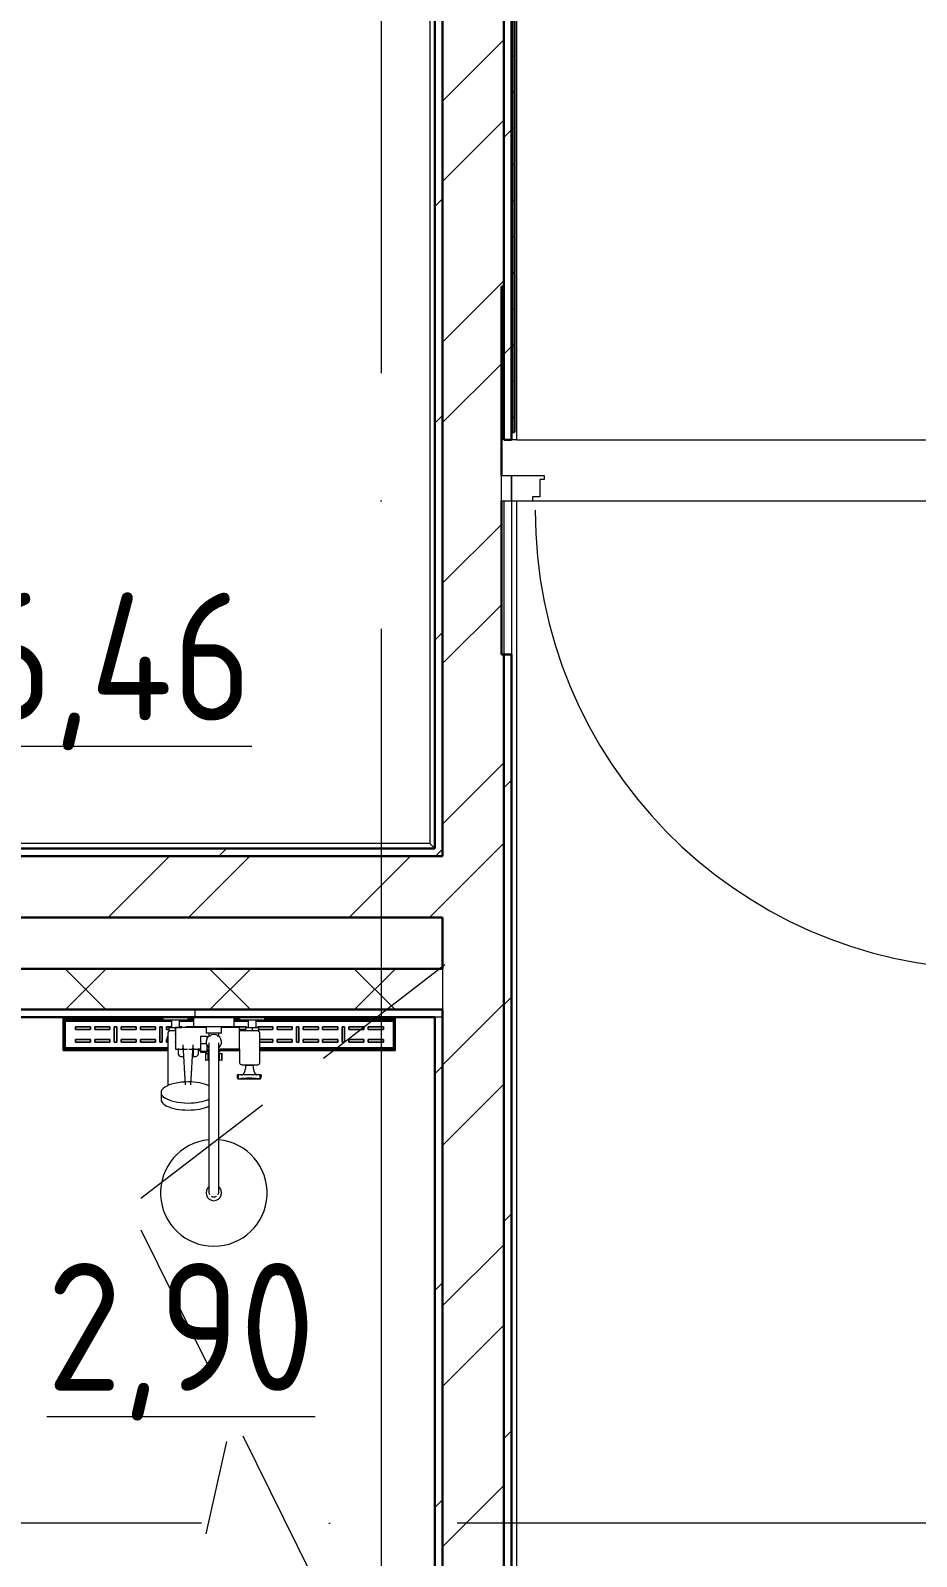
# Model space of a CAD drawing. Header units: millimetres. Extents: x -88595 to 880822, y -1054509 to -148035.
# Drawn here: x 297177 to 298910, y -247317 to -244331 of the extents above; entities that cross this region are included whole.
import ezdxf

# ---------------------------------------------------------------- set-up
doc = ezdxf.new("R2010")
doc.units = ezdxf.units.MM
doc.linetypes.add('ADSK_Линия сетки', pattern=[25, 20, -2.5, 0, -2.5])
doc.linetypes.add('ADSK_Сверху', pattern=[4.5, 3, -1.5])
for name, color, linetype, lineweight in [('Двери', 7, 'Continuous', 9), ('Линии', 7, 'Continuous', 9), ('Марки помещений', 7, 'Continuous', 20), ('Обобщенные модели', 7, 'Continuous', 18), ('Оборудование', 7, 'Continuous', 18), ('Ограждение', 7, 'Continuous', 9), ('Оси', 7, 'Continuous', 9), ('Сантехника', 7, 'Continuous', 18), ('Стены наружные', 7, 'Continuous', 18), ('Стены штриховка', 7, 'Continuous', 9)]:
    doc.layers.add(name, color=color, linetype=linetype, lineweight=lineweight)
doc.layers.add('Двери открывание', color=7, linetype='Continuous', lineweight=9, true_color=0xc0c0c0)
doc.styles.add('GOST Common_2', font='GOST_Common.ttf', dxfattribs={"width": 0.9, "height": 350})

# ---------------------------------------------------------------- blocks, each defined once
blk = doc.blocks.new('2 этаж')
at = {"layer": 'Двери'}
for p, q in [((327432.5, 682606.5), (327452.5, 682606.5)), ((327432.5, 682556.5), (327432.5, 682606.5)), ((327452.5, 682606.5), (327452.5, 682556.5)), ((327452.5, 682606.5), (327516.5, 682606.5)), ((327452.5, 682556.5), (327452.5, 682606.5)), ((327507.5, 682598.5), (327507.5, 682564.5)), ((327516.5, 682598.5), (327507.5, 682598.5)), ((327516.5, 682606.5), (327516.5, 682598.5)), ((327493.5, 682564.5), (327493.5, 682556.5)), ((327507.5, 682564.5), (327493.5, 682564.5)), ((327452.5, 682556.5), (327432.5, 682556.5)), ((327493.5, 682556.5), (327452.5, 682556.5))]:
    blk.add_line(p, q, dxfattribs=at)
at = {"layer": 'Двери открывание'}
blk.add_arc((328396.5, 682538.5), 898, 180, 268.8515, dxfattribs=at)
at = {"layer": 'Линии', "linetype": 'ADSK_Сверху', "ltscale": 100}
for p, q in [((326727.4, 681192.5), (327357.5, 681676.5)), ((326727.4, 681130.5), (327357.5, 679856.5))]:
    blk.add_line(p, q, dxfattribs=at)
at = {"layer": 'Марки помещений'}
blk.add_line((326894.7, 680716.4), (326854.1, 680535.5), dxfattribs=at)
at = {"layer": 'Обобщенные модели', "lineweight": 9}
for p, q in [((326915.7, 681433.5), (326915.7, 681430)), ((326917.7, 681433.5), (326915.9, 681433.5)), ((326917.7, 681433.5), (326917.7, 681426)), ((326960.8, 681433.5), (326917.7, 681433.5)), ((326917.7, 681426), (326917.7, 681433.5)), ((326960.8, 681426), (326960.8, 681433.5)), ((326962.3, 681433.5), (326960.8, 681433.5)), ((326960.8, 681433.5), (326960.8, 681426)), ((326962.5, 681433.5), (326962.5, 681430.7)), ((326962.6, 681430.3), (326962.6, 681433.5)), ((326917.7, 681426), (326960.8, 681426))]:
    blk.add_line(p, q, dxfattribs=at)
for points, knots in [([(326960.8, 681426), (326961, 681426.1), (326961.3, 681426.4), (326961.7, 681426.8), (326961.9, 681427.2), (326962.1, 681427.7), (326962.3, 681428.4), (326962.4, 681429.1), (326962.5, 681429.4), (326962.5, 681429.6)], [0, 0, 0, 0, 0.1666667, 0.25, 0.3333333, 0.4166667, 0.5, 0.5833333, 0.6666667, 0.6666667, 0.6666667, 0.6666667]), ([(326915.7, 681429.5), (326915.7, 681429.4), (326915.8, 681429), (326915.9, 681428.4), (326916.1, 681427.7), (326916.3, 681427.2), (326916.5, 681426.8), (326917, 681426.4), (326917.4, 681426.1), (326917.7, 681426)], [0.3333333, 0.3333333, 0.3333333, 0.3333333, 0.4166667, 0.5, 0.5833333, 0.6666667, 0.75, 0.8333333, 1, 1, 1, 1]), ([(326917.7, 681426), (326917.7, 681426), (326918.3, 681426.1), (326920.2, 681426.3), (326921.5, 681426.5), (326922.7, 681426.6), (326924, 681426.8), (326925.3, 681427), (326926.8, 681427.1), (326928.4, 681427.3), (326930.1, 681427.4), (326932.4, 681427.5), (326936.7, 681427.7), (326941.8, 681427.7), (326946, 681427.5), (326948.4, 681427.4), (326950, 681427.3), (326951.6, 681427.1), (326953.1, 681427), (326954.5, 681426.8), (326955.8, 681426.6), (326956.9, 681426.5), (326958.3, 681426.3), (326960.1, 681426.1), (326960.8, 681426), (326960.8, 681426)], [0, 0, 0, 0, 0.111111, 0.166667, 0.194444, 0.222222, 0.25, 0.277778, 0.305556, 0.333333, 0.361111, 0.388889, 0.444444, 0.555556, 0.611111, 0.638889, 0.666667, 0.694444, 0.722222, 0.75, 0.777778, 0.805556, 0.833333, 0.888889, 1, 1, 1, 1])]:
    blk.add_open_spline(points, degree=3, knots=knots, dxfattribs=at)
at = {"layer": 'Ограждение'}
for p, q in [((327292.5, 685431.5), (327292.5, 681886.5)), ((327463, 682676.5), (327463, 685431.5)), ((327453, 682691.5), (327453, 682676.5)), ((327463, 682676.5), (327453, 682676.5)), ((327452.5, 682556.5), (327452.5, 682256.5)), ((327462.5, 679751.5), (327462.5, 682556.5)), ((327292.5, 681886.5), (325807.5, 681886.5)), ((327292.5, 681886.5), (327302.5, 681876.5))]:
    blk.add_line(p, q, dxfattribs=at)
at = {"layer": 'Оси', "linetype": 'ADSK_Линия сетки', "ltscale": 100}
for p, q in [((327197.5, 697307.1), (327197.5, 631330.4)), ((359347.5, 680556.5), (287625.2, 680556.5))]:
    blk.add_line(p, q, dxfattribs=at)
at = {"layer": 'Сантехника'}
for p, q in [((326575.5, 681481.7), (326575.5, 681543.7)), ((326575.5, 681543.7), (326575.5, 681481.7)), ((326575.5, 681543.7), (326770, 681543.7)), ((326770, 681543.7), (326575.5, 681543.7)), ((326770.1, 681541.8), (326577.5, 681541.8)), ((326577.5, 681541.8), (326770.1, 681541.8)), ((326577.5, 681541.8), (326577.5, 681483.7)), ((326577.5, 681483.7), (326577.5, 681541.8)), ((326579.1, 681535), (326579.1, 681540)), ((326787, 681540), (326579.1, 681540)), ((326579.1, 681538.5), (326579.1, 681540)), ((326579.1, 681538.5), (326787, 681538.5)), ((326579.1, 681538.5), (326579.1, 681535)), ((326579.1, 681490.4), (326579.1, 681535)), ((326579.1, 681535), (326579.1, 681490.4)), ((326628.8, 681527.7), (326599.3, 681527.7)), ((326599.3, 681527.7), (326599.3, 681522.7)), ((326599.3, 681522.7), (326599.3, 681527.7)), ((326599.3, 681527.7), (326628.8, 681527.7)), ((326599.3, 681522.7), (326628.8, 681522.7)), ((326628.8, 681522.7), (326599.3, 681522.7)), ((326628.8, 681522.7), (326628.8, 681527.7)), ((326628.8, 681527.7), (326628.8, 681522.7)), ((326666.7, 681527.7), (326637.2, 681527.7)), ((326637.2, 681527.7), (326637.2, 681522.7)), ((326637.2, 681522.7), (326637.2, 681527.7)), ((326637.2, 681527.7), (326666.7, 681527.7)), ((326637.2, 681522.7), (326666.7, 681522.7)), ((326666.7, 681522.7), (326637.2, 681522.7)), ((326666.7, 681522.7), (326666.7, 681527.7)), ((326666.7, 681527.7), (326666.7, 681522.7)), ((326680, 681527.7), (326675.1, 681527.7)), ((326675.1, 681527.7), (326675.1, 681497.7)), ((326675.1, 681497.7), (326675.1, 681527.7)), ((326675.1, 681527.7), (326680, 681527.7)), ((326680, 681497.7), (326680, 681527.7)), ((326680, 681527.7), (326680, 681497.7)), ((326717.9, 681527.7), (326688.4, 681527.7)), ((326688.4, 681527.7), (326688.4, 681522.7)), ((326688.4, 681522.7), (326688.4, 681527.7)), ((326688.4, 681527.7), (326717.9, 681527.7)), ((326688.4, 681522.7), (326717.9, 681522.7)), ((326717.9, 681522.7), (326688.4, 681522.7)), ((326717.9, 681522.7), (326717.9, 681527.7)), ((326717.9, 681527.7), (326717.9, 681522.7)), ((326755.9, 681527.7), (326726.3, 681527.7)), ((326726.3, 681527.7), (326726.3, 681522.7)), ((326726.3, 681522.7), (326726.3, 681527.7)), ((326726.3, 681527.7), (326755.9, 681527.7)), ((326726.3, 681522.7), (326755.9, 681522.7)), ((326755.9, 681522.7), (326726.3, 681522.7)), ((326755.9, 681522.7), (326755.9, 681527.7)), ((326755.9, 681527.7), (326755.9, 681522.7)), ((326769.2, 681527.7), (326764.2, 681527.7)), ((326764.2, 681527.7), (326764.2, 681497.7)), ((326764.2, 681497.7), (326764.2, 681527.7)), ((326764.2, 681527.7), (326769.2, 681527.7)), ((326769.2, 681497.7), (326769.2, 681527.7)), ((326769.2, 681527.7), (326769.2, 681497.7)), ((326770, 681546.5), (326770, 681541.5)), ((326770, 681541.5), (326820, 681541.5)), ((326787, 681527.7), (326777.5, 681527.7)), ((326777.5, 681527.7), (326777.5, 681522.7)), ((326777.5, 681522.7), (326777.5, 681527.7)), ((326777.5, 681527.7), (326787, 681527.7)), ((326777.5, 681522.7), (326782.5, 681522.7)), ((326782.5, 681522.7), (326777.5, 681522.7)), ((326782.5, 681526.5), (326795, 681526.5)), ((326782.5, 681518.2), (326782.5, 681526.5)), ((326795.3, 681520.2), (326785.2, 681520.2)), ((326787, 681541.5), (326787, 681526.5)), ((326795, 681526.5), (326807.5, 681526.5)), ((326795, 681520.2), (326795, 681526.5)), ((326855.2, 681526.2), (326795.3, 681526.2)), ((326795.3, 681526.2), (326795.3, 681483.9)), ((326803, 681526.5), (326803, 681541.5)), ((326830, 681540), (326803, 681540)), ((326803, 681538.5), (326830, 681538.5)), ((326807.1, 681527.7), (326803, 681527.7)), ((326803, 681527.7), (326807.1, 681527.7)), ((326807.1, 681526.5), (326807.1, 681527.7)), ((326807.1, 681527.7), (326807.1, 681526.5)), ((326845, 681527.7), (326815.5, 681527.7)), ((326815.5, 681527.7), (326815.5, 681526.1)), ((326815.5, 681526.1), (326815.5, 681527.7)), ((326815.5, 681527.7), (326845, 681527.7)), ((326820, 681541.5), (326820, 681546.5)), ((326820, 681543.7), (326830, 681543.7)), ((326830, 681543.7), (326820, 681543.7)), ((326830, 681541.8), (326820, 681541.8)), ((326820, 681541.8), (326830, 681541.8)), ((326830, 681545.3), (326830, 681527.9)), ((326870, 681545.3), (326830, 681545.3)), ((326870, 681527.9), (326830, 681527.9)), ((326845, 681526.2), (326845, 681527.7)), ((326845, 681527.7), (326845, 681526.2)), ((326855, 681527.7), (326853.4, 681527.7)), ((326853.4, 681527.7), (326853.4, 681526.2)), ((326853.4, 681526.2), (326853.4, 681527.7)), ((326853.4, 681527.7), (326855, 681527.7)), ((326855, 681527.9), (326855, 681515.3)), ((326910, 681545.3), (326870, 681545.3)), ((326910, 681527.9), (326870, 681527.9)), ((326885, 681515.3), (326885, 681527.9)), ((326896.2, 681527.7), (326885, 681527.7)), ((326885, 681527.7), (326896.2, 681527.7)), ((326920, 681526.2), (326885, 681526.2)), ((326896.2, 681526.2), (326896.2, 681527.7)), ((326896.2, 681527.7), (326896.2, 681526.2)), ((326934.2, 681527.7), (326904.6, 681527.7)), ((326904.6, 681527.7), (326904.6, 681526.2)), ((326904.6, 681526.2), (326904.6, 681527.7)), ((326904.6, 681527.7), (326934.2, 681527.7)), ((326910, 681527.9), (326910, 681545.3)), ((326910, 681543.7), (326920, 681543.7)), ((326920, 681543.7), (326910, 681543.7)), ((326920, 681541.8), (326910, 681541.8)), ((326910, 681541.8), (326920, 681541.8)), ((326937, 681540), (326910, 681540)), ((326910, 681538.5), (326937, 681538.5)), ((326920, 681546.5), (326920, 681541.5)), ((326920, 681541.5), (326970, 681541.5)), ((326920, 681483.9), (326920, 681526.2)), ((326920, 681522.7), (326932.5, 681522.7)), ((326932.5, 681522.7), (326920, 681522.7)), ((326954.8, 681520.2), (326920, 681520.2)), ((326932.5, 681526.5), (326945, 681526.5)), ((326932.5, 681520.2), (326932.5, 681526.5)), ((326934.2, 681526.5), (326934.2, 681527.7)), ((326934.2, 681527.7), (326934.2, 681526.5)), ((326937, 681541.5), (326937, 681526.5)), ((326945, 681526.5), (326957.5, 681526.5)), ((326945, 681526.5), (326945, 681520.2)), ((326953, 681526.5), (326953, 681541.5)), ((327221.8, 681540), (326953, 681540)), ((326953, 681538.5), (327221.8, 681538.5)), ((326985.4, 681527.7), (326955.8, 681527.7)), ((326955.8, 681527.7), (326955.8, 681526.5)), ((326955.8, 681526.5), (326955.8, 681527.7)), ((326955.8, 681527.7), (326985.4, 681527.7)), ((326957.5, 681526.5), (326957.5, 681518.1)), ((326957.5, 681522.7), (326985.4, 681522.7)), ((326985.4, 681522.7), (326957.5, 681522.7)), ((327222.9, 681541.8), (326969.9, 681541.8)), ((326969.9, 681541.8), (327222.9, 681541.8)), ((326970, 681541.5), (326970, 681546.5)), ((326970, 681543.7), (327224.9, 681543.7)), ((327224.9, 681543.7), (326970, 681543.7)), ((326985.4, 681522.7), (326985.4, 681527.7)), ((326985.4, 681527.7), (326985.4, 681522.7)), ((327023.3, 681527.7), (326993.7, 681527.7)), ((326993.7, 681527.7), (326993.7, 681522.7)), ((326993.7, 681522.7), (326993.7, 681527.7)), ((326993.7, 681527.7), (327023.3, 681527.7)), ((326993.7, 681522.7), (327023.3, 681522.7)), ((327023.3, 681522.7), (326993.7, 681522.7)), ((327023.3, 681522.7), (327023.3, 681527.7)), ((327023.3, 681527.7), (327023.3, 681522.7)), ((327036.6, 681527.7), (327031.7, 681527.7)), ((327031.7, 681527.7), (327031.7, 681497.7)), ((327031.7, 681497.7), (327031.7, 681527.7)), ((327031.7, 681527.7), (327036.6, 681527.7)), ((327036.6, 681497.7), (327036.6, 681527.7)), ((327036.6, 681527.7), (327036.6, 681497.7)), ((327074.5, 681527.7), (327045, 681527.7)), ((327045, 681527.7), (327045, 681522.7)), ((327045, 681522.7), (327045, 681527.7)), ((327045, 681527.7), (327074.5, 681527.7)), ((327045, 681522.7), (327074.5, 681522.7)), ((327074.5, 681522.7), (327045, 681522.7)), ((327074.5, 681522.7), (327074.5, 681527.7)), ((327074.5, 681527.7), (327074.5, 681522.7)), ((327112.4, 681527.7), (327082.9, 681527.7)), ((327082.9, 681527.7), (327082.9, 681522.7)), ((327082.9, 681522.7), (327082.9, 681527.7)), ((327082.9, 681527.7), (327112.4, 681527.7)), ((327082.9, 681522.7), (327112.4, 681522.7)), ((327112.4, 681522.7), (327082.9, 681522.7)), ((327112.4, 681522.7), (327112.4, 681527.7)), ((327112.4, 681527.7), (327112.4, 681522.7)), ((327125.7, 681527.7), (327120.8, 681527.7)), ((327120.8, 681527.7), (327120.8, 681497.7)), ((327120.8, 681497.7), (327120.8, 681527.7)), ((327120.8, 681527.7), (327125.7, 681527.7)), ((327125.7, 681497.7), (327125.7, 681527.7)), ((327125.7, 681527.7), (327125.7, 681497.7)), ((327163.7, 681527.7), (327134.1, 681527.7)), ((327134.1, 681527.7), (327134.1, 681522.7)), ((327134.1, 681522.7), (327134.1, 681527.7)), ((327134.1, 681527.7), (327163.7, 681527.7)), ((327134.1, 681522.7), (327163.7, 681522.7)), ((327163.7, 681522.7), (327134.1, 681522.7)), ((327163.7, 681522.7), (327163.7, 681527.7)), ((327163.7, 681527.7), (327163.7, 681522.7)), ((327201.6, 681527.7), (327172, 681527.7)), ((327172, 681527.7), (327172, 681522.7)), ((327172, 681522.7), (327172, 681527.7)), ((327172, 681527.7), (327201.6, 681527.7)), ((327172, 681522.7), (327201.6, 681522.7)), ((327201.6, 681522.7), (327172, 681522.7)), ((327201.6, 681522.7), (327201.6, 681527.7)), ((327201.6, 681527.7), (327201.6, 681522.7)), ((327221.8, 681540), (327221.8, 681535)), ((327221.8, 681540), (327221.8, 681538.5)), ((327221.8, 681535), (327221.8, 681538.5)), ((327221.8, 681535), (327221.8, 681490.4)), ((327221.8, 681490.4), (327221.8, 681535)), ((327222.9, 681483.7), (327222.9, 681541.8)), ((327222.9, 681541.8), (327222.9, 681483.7)), ((327224.9, 681543.7), (327224.9, 681481.7)), ((327224.9, 681481.7), (327224.9, 681543.7)), ((326579.1, 681490.4), (326579.1, 681486.9)), ((326579.1, 681485.4), (326579.1, 681490.4)), ((326628.8, 681502.7), (326599.3, 681502.7)), ((326599.3, 681502.7), (326599.3, 681497.7)), ((326599.3, 681497.7), (326599.3, 681502.7)), ((326599.3, 681502.7), (326628.8, 681502.7)), ((326599.3, 681497.7), (326628.8, 681497.7)), ((326628.8, 681497.7), (326599.3, 681497.7)), ((326628.8, 681497.7), (326628.8, 681502.7)), ((326628.8, 681502.7), (326628.8, 681497.7)), ((326666.7, 681502.7), (326637.2, 681502.7)), ((326637.2, 681502.7), (326637.2, 681497.7)), ((326637.2, 681497.7), (326637.2, 681502.7)), ((326637.2, 681502.7), (326666.7, 681502.7)), ((326637.2, 681497.7), (326666.7, 681497.7)), ((326666.7, 681497.7), (326637.2, 681497.7)), ((326666.7, 681497.7), (326666.7, 681502.7)), ((326666.7, 681502.7), (326666.7, 681497.7)), ((326675.1, 681497.7), (326680, 681497.7)), ((326680, 681497.7), (326675.1, 681497.7)), ((326717.9, 681502.7), (326688.4, 681502.7)), ((326688.4, 681502.7), (326688.4, 681497.7)), ((326688.4, 681497.7), (326688.4, 681502.7)), ((326688.4, 681502.7), (326717.9, 681502.7)), ((326688.4, 681497.7), (326717.9, 681497.7)), ((326717.9, 681497.7), (326688.4, 681497.7)), ((326717.9, 681497.7), (326717.9, 681502.7)), ((326717.9, 681502.7), (326717.9, 681497.7)), ((326755.9, 681502.7), (326726.3, 681502.7)), ((326726.3, 681502.7), (326726.3, 681497.7)), ((326726.3, 681497.7), (326726.3, 681502.7)), ((326726.3, 681502.7), (326755.9, 681502.7)), ((326726.3, 681497.7), (326755.9, 681497.7)), ((326755.9, 681497.7), (326726.3, 681497.7)), ((326755.9, 681497.7), (326755.9, 681502.7)), ((326755.9, 681502.7), (326755.9, 681497.7)), ((326764.2, 681497.7), (326769.2, 681497.7)), ((326769.2, 681497.7), (326764.2, 681497.7)), ((326779.5, 681502.7), (326777.5, 681502.7)), ((326777.5, 681502.7), (326777.5, 681497.7)), ((326777.5, 681497.7), (326777.5, 681502.7)), ((326777.5, 681502.7), (326779.5, 681502.7)), ((326777.5, 681497.7), (326780.2, 681497.7)), ((326780.2, 681497.7), (326777.5, 681497.7)), ((326780.2, 681515.2), (326780.2, 681412.8)), ((326795.3, 681512.5), (326793.8, 681512.5)), ((326793.8, 681497.5), (326795.3, 681497.5)), ((326809.6, 681492.4), (326814, 681414.5)), ((326825.2, 681414.5), (326829.6, 681492.4)), ((326856.9, 681508.7), (326844, 681508.7)), ((326844, 681508.7), (326844, 681495.4)), ((326844, 681495.4), (326844, 681479.9)), ((326844, 681495.4), (326856, 681495.4)), ((326870, 681515.3), (326855, 681515.3)), ((326856.9, 681502.8), (326856.9, 681508.7)), ((326856.9, 681479.9), (326856.9, 681493.2)), ((326860, 681515.3), (326860, 681510.3)), ((326860, 681510.3), (326863.2, 681510.3)), ((326885, 681515.3), (326870, 681515.3)), ((326876.8, 681510.3), (326880, 681510.3)), ((326880, 681510.3), (326880, 681515.3)), ((326959.8, 681457.5), (326959.8, 681515.2)), ((326985.4, 681502.7), (326959.8, 681502.7)), ((326959.8, 681502.7), (326985.4, 681502.7)), ((326959.8, 681497.7), (326985.4, 681497.7)), ((326985.4, 681497.7), (326959.8, 681497.7)), ((326985.4, 681497.7), (326985.4, 681502.7)), ((326985.4, 681502.7), (326985.4, 681497.7)), ((327023.3, 681502.7), (326993.7, 681502.7)), ((326993.7, 681502.7), (326993.7, 681497.7)), ((326993.7, 681497.7), (326993.7, 681502.7)), ((326993.7, 681502.7), (327023.3, 681502.7)), ((326993.7, 681497.7), (327023.3, 681497.7)), ((327023.3, 681497.7), (326993.7, 681497.7)), ((327023.3, 681497.7), (327023.3, 681502.7)), ((327023.3, 681502.7), (327023.3, 681497.7)), ((327031.7, 681497.7), (327036.6, 681497.7)), ((327036.6, 681497.7), (327031.7, 681497.7)), ((327074.5, 681502.7), (327045, 681502.7)), ((327045, 681502.7), (327045, 681497.7)), ((327045, 681497.7), (327045, 681502.7)), ((327045, 681502.7), (327074.5, 681502.7)), ((327045, 681497.7), (327074.5, 681497.7)), ((327074.5, 681497.7), (327045, 681497.7)), ((327074.5, 681497.7), (327074.5, 681502.7)), ((327074.5, 681502.7), (327074.5, 681497.7)), ((327112.4, 681502.7), (327082.9, 681502.7)), ((327082.9, 681502.7), (327082.9, 681497.7)), ((327082.9, 681497.7), (327082.9, 681502.7)), ((327082.9, 681502.7), (327112.4, 681502.7)), ((327082.9, 681497.7), (327112.4, 681497.7)), ((327112.4, 681497.7), (327082.9, 681497.7)), ((327112.4, 681497.7), (327112.4, 681502.7)), ((327112.4, 681502.7), (327112.4, 681497.7)), ((327120.8, 681497.7), (327125.7, 681497.7)), ((327125.7, 681497.7), (327120.8, 681497.7)), ((327163.7, 681502.7), (327134.1, 681502.7)), ((327134.1, 681502.7), (327134.1, 681497.7)), ((327134.1, 681497.7), (327134.1, 681502.7)), ((327134.1, 681502.7), (327163.7, 681502.7)), ((327134.1, 681497.7), (327163.7, 681497.7)), ((327163.7, 681497.7), (327134.1, 681497.7)), ((327163.7, 681497.7), (327163.7, 681502.7)), ((327163.7, 681502.7), (327163.7, 681497.7)), ((327201.6, 681502.7), (327172, 681502.7)), ((327172, 681502.7), (327172, 681497.7)), ((327172, 681497.7), (327172, 681502.7)), ((327172, 681502.7), (327201.6, 681502.7)), ((327172, 681497.7), (327201.6, 681497.7)), ((327201.6, 681497.7), (327172, 681497.7)), ((327201.6, 681497.7), (327201.6, 681502.7)), ((327201.6, 681502.7), (327201.6, 681497.7)), ((327221.8, 681486.9), (327221.8, 681490.4)), ((327221.8, 681490.4), (327221.8, 681485.4)), ((326780.2, 681481.7), (326575.5, 681481.7)), ((326575.5, 681481.7), (326780.2, 681481.7)), ((326577.5, 681483.7), (326780.2, 681483.7)), ((326780.2, 681483.7), (326577.5, 681483.7)), ((326780.2, 681486.9), (326579.1, 681486.9)), ((326579.1, 681485.4), (326579.1, 681486.9)), ((326780.2, 681485.4), (326579.1, 681485.4)), ((326795.3, 681483.9), (326818.6, 681483.9)), ((326800.3, 681485.3), (326800.3, 681474.8)), ((326805.7, 681469.8), (326810.8, 681469.8)), ((326810.8, 681469.8), (326810.8, 681471.1)), ((326820.9, 681483.9), (326844, 681483.9)), ((326829.4, 681481.2), (326829.4, 681483.2)), ((326829.4, 681481.2), (326829.4, 681469.8)), ((326829.4, 681469.8), (326834.4, 681469.8)), ((326839.9, 681474.9), (326839.9, 681485.3)), ((326840.7, 681483.7), (326844, 681483.7)), ((326844, 681483.7), (326840.7, 681483.7)), ((326844, 681481.7), (326840.7, 681481.7)), ((326840.7, 681481.7), (326844, 681481.7)), ((326844, 681479.9), (326844, 681477.9)), ((326844, 681479.9), (326856.9, 681479.9)), ((326844, 681477.9), (326856.9, 681477.9)), ((326853.8, 681475.5), (326853.8, 681462.3)), ((326854.2, 681475.5), (326853.8, 681475.5)), ((326853.8, 681462.3), (326854.2, 681462.3)), ((326854.2, 681475.5), (326858.7, 681475.5)), ((326854.2, 681462.3), (326854.2, 681475.5)), ((326858.7, 681462.3), (326854.2, 681462.3)), ((326856.9, 681483.9), (326860.3, 681483.9)), ((326858.1, 681481.7), (326856.9, 681481.7)), ((326856.9, 681481.7), (326858.1, 681481.7)), ((326856.9, 681477.9), (326856.9, 681479.9)), ((326858.3, 681475.5), (326858.7, 681475.5)), ((326858.7, 681462.3), (326858.3, 681462.3)), ((326860.4, 681475.5), (326858.7, 681475.5)), ((326858.7, 681462.3), (326858.7, 681475.5)), ((326858.7, 681462.3), (326859.9, 681462.3)), ((326859, 681478.5), (326860.6, 681478.5)), ((326859.9, 681462.3), (326859.9, 681453.5)), ((326860, 681473.4), (326860, 681235.1)), ((326879.4, 681478.5), (326881, 681478.5)), ((326881.3, 681475.5), (326879.6, 681475.5)), ((326879.7, 681483.9), (326920, 681483.9)), ((326880, 681235.1), (326880, 681473.4)), ((326880.1, 681462.3), (326881.3, 681462.3)), ((326880.1, 681453.5), (326880.1, 681462.3)), ((326881.3, 681475.5), (326885.8, 681475.5)), ((326881.3, 681475.5), (326881.7, 681475.5)), ((326881.3, 681462.3), (326881.3, 681475.5)), ((326881.7, 681462.3), (326881.3, 681462.3)), ((326885.8, 681462.3), (326881.3, 681462.3)), ((326920, 681481.7), (326881.9, 681481.7)), ((326881.9, 681481.7), (326920, 681481.7)), ((326882.9, 681483.7), (326920.2, 681483.7)), ((326920.2, 681483.7), (326882.9, 681483.7)), ((326886.2, 681475.5), (326885.8, 681475.5)), ((326885.8, 681462.3), (326885.8, 681475.5)), ((326885.8, 681462.3), (326886.2, 681462.3)), ((326886.2, 681462.3), (326886.2, 681475.5)), ((326920, 681483.9), (326920, 681457.6)), ((327221.8, 681486.9), (326959.8, 681486.9)), ((327221.8, 681485.4), (326959.8, 681485.4)), ((326959.8, 681483.7), (327222.9, 681483.7)), ((327222.9, 681483.7), (326959.8, 681483.7)), ((327224.9, 681481.7), (326959.8, 681481.7)), ((326959.8, 681481.7), (327224.9, 681481.7)), ((327221.8, 681486.9), (327221.8, 681485.4)), ((326924.9, 681453.5), (326955.9, 681453.5)), ((326931.7, 681452.9), (326931.7, 681445.4)), ((326931.7, 681452.9), (326939.7, 681452.9)), ((326939.7, 681452.9), (326947.7, 681452.9)), ((326947.7, 681445.4), (326947.7, 681452.9)), ((326766.8, 681399.3), (326766.8, 681385.5))]:
    blk.add_line(p, q, dxfattribs=at)
at = {"layer": 'Сантехника', "flags": 128}
for points in [[(326778.9, 681505), (326778.9, 681505.3), (326779, 681505.6), (326779, 681505.9), (326779, 681506.2), (326779.1, 681506.5), (326779.2, 681506.8), (326779.2, 681507.1), (326779.3, 681507.4), (326779.4, 681507.7), (326779.5, 681508), (326779.7, 681508.2), (326779.8, 681508.5), (326779.9, 681508.8), (326780.1, 681509), (326780.3, 681509.3)], [(326780.1, 681501), (326780, 681501.2), (326779.8, 681501.5), (326779.7, 681501.8), (326779.6, 681502), (326779.5, 681502.3), (326779.3, 681502.6), (326779.3, 681502.9), (326779.2, 681503.2), (326779.1, 681503.5), (326779.1, 681503.8), (326779, 681504.1), (326779, 681504.3), (326779, 681504.6), (326778.9, 681504.9), (326778.9, 681505)], [(326860, 681496.5), (326860, 681496.5), (326860, 681496.4), (326860, 681496.3), (326860, 681496.2), (326860, 681496), (326860, 681495.8), (326860, 681495.6), (326860, 681495.3), (326860, 681495), (326860, 681494.6), (326860, 681494.2), (326860, 681493.8), (326860, 681493.3), (326860, 681492.8), (326860, 681492.3), (326860, 681491.8), (326860, 681491.2), (326860, 681490.6), (326860, 681489.9), (326860, 681489.2), (326860, 681488.5), (326860, 681487.8), (326860, 681487.1), (326860, 681486.3), (326860, 681485.5), (326860, 681484.7), (326860, 681483.8), (326860, 681483), (326860, 681482.1), (326860, 681481.2), (326860, 681480.3), (326860, 681479.4), (326860, 681478.5), (326860, 681477.6), (326860, 681476.6), (326860, 681475.7), (326860, 681474.7), (326860, 681473.8), (326860, 681473.4)], [(326880, 681473.4), (326880, 681474.4), (326880, 681475.3), (326880, 681476.3), (326880, 681477.2), (326880, 681478.1), (326880, 681479.1), (326880, 681480), (326880, 681480.9), (326880, 681481.8), (326880, 681482.7), (326880, 681483.5), (326880, 681484.4), (326880, 681485.2), (326880, 681486), (326880, 681486.8), (326880, 681487.5), (326880, 681488.3), (326880, 681489), (326880, 681489.7), (326880, 681490.3), (326880, 681490.9), (326880, 681491.5), (326880, 681492.1), (326880, 681492.6), (326880, 681493.1), (326880, 681493.6), (326880, 681494.1), (326880, 681494.5), (326880, 681494.8), (326880, 681495.2), (326880, 681495.5), (326880, 681495.7), (326880, 681496), (326880, 681496.1), (326880, 681496.3), (326880, 681496.4), (326880, 681496.5), (326880, 681496.5), (326880, 681496.5)], [(326925.1, 681433.5), (326925.6, 681433.8), (326926.1, 681434.1), (326926.5, 681434.5), (326926.9, 681434.8), (326927.4, 681435.2), (326927.8, 681435.6), (326928.1, 681436), (326928.5, 681436.5), (326928.8, 681436.9), (326929.2, 681437.4), (326929.5, 681437.8), (326929.8, 681438.3), (326930.1, 681438.8), (326930.3, 681439.3), (326930.5, 681439.8), (326930.7, 681440.3), (326930.9, 681440.9), (326931.1, 681441.4), (326931.3, 681441.9), (326931.4, 681442.5), (326931.5, 681443), (326931.6, 681443.6), (326931.6, 681444.2), (326931.7, 681444.7), (326931.7, 681445.3), (326931.7, 681445.4)], [(326947.7, 681445.4), (326947.8, 681444.8), (326947.8, 681444.2), (326947.8, 681443.7), (326947.9, 681443.1), (326948, 681442.6), (326948.1, 681442), (326948.3, 681441.5), (326948.5, 681440.9), (326948.6, 681440.4), (326948.9, 681439.9), (326949.1, 681439.4), (326949.3, 681438.9), (326949.6, 681438.4), (326949.9, 681437.9), (326950.2, 681437.4), (326950.5, 681437), (326950.9, 681436.5), (326951.2, 681436.1), (326951.6, 681435.7), (326952, 681435.3), (326952.4, 681434.9), (326952.8, 681434.5), (326953.3, 681434.2), (326953.7, 681433.8), (326954.2, 681433.5), (326954.3, 681433.5)], [(326860, 681235.1), (326860, 681234), (326860, 681232.8), (326860, 681231.6), (326860, 681230.5), (326860, 681229.3), (326860, 681228.2), (326860, 681227), (326860, 681225.9), (326860, 681224.8), (326860, 681223.7), (326860, 681222.6), (326860, 681221.5), (326860, 681220.5), (326860, 681219.4), (326860, 681218.4), (326860, 681217.5), (326860, 681216.5), (326860, 681215.6), (326860, 681214.7), (326860, 681213.8), (326860, 681213), (326860, 681212.2), (326860, 681211.4), (326860, 681210.7), (326860, 681210), (326860, 681209.4), (326860, 681208.8), (326860, 681208.2), (326860, 681207.7), (326860, 681207.2), (326860, 681206.8), (326860, 681206.4), (326860, 681206), (326860, 681205.7), (326860, 681205.4), (326860, 681205.2), (326860, 681205.1), (326860, 681204.9), (326860, 681204.9), (326860, 681204.8)], [(326880, 681204.8), (326880, 681204.8), (326880, 681204.9), (326880, 681205), (326880, 681205.2), (326880, 681205.4), (326880, 681205.7), (326880, 681206), (326880, 681206.3), (326880, 681206.7), (326880, 681207.1), (326880, 681207.6), (326880, 681208.1), (326880, 681208.7), (326880, 681209.3), (326880, 681209.9), (326880, 681210.6), (326880, 681211.3), (326880, 681212.1), (326880, 681212.9), (326880, 681213.7), (326880, 681214.6), (326880, 681215.5), (326880, 681216.4), (326880, 681217.3), (326880, 681218.3), (326880, 681219.3), (326880, 681220.3), (326880, 681221.4), (326880, 681222.4), (326880, 681223.5), (326880, 681224.6), (326880, 681225.7), (326880, 681226.9), (326880, 681228), (326880, 681229.1), (326880, 681230.3), (326880, 681231.5), (326880, 681232.6), (326880, 681233.8), (326880, 681235), (326880, 681235.1)]]:
    blk.add_lwpolyline(points, dxfattribs=at)
at = {"layer": 'Сантехника'}
for centre, radius, start, end in [((326785.2, 681515.2), 5, 90, 180), ((326954.8, 681515.2), 5, 0, 90), ((326870, 681497.9), 15, 90, 225), ((326870, 681497.9), 15, 315, 90), ((326842, 681475.6), 17.2, 9.6958, 29.1813), ((326897.9, 681475.6), 17.2, 150.8187, 170.3042), ((326924.9, 681458.5), 5, 190.7348, 270), ((326954.8, 681458.4), 5, 282.0451, 349.4262), ((326870, 681202.8), 104.4, 95.5433, 270), ((326870, 681202.8), 104.4, 270, 84.4004), ((326870, 681202.8), 15.3, 125.2067, 270), ((326870, 681204.8), 10, 171.3374, 210), ((326870, 681204.8), 10, 240, 270), ((326870, 681202.8), 15.3, 270, 54.7933), ((326870, 681204.8), 10, 270, 300), ((326870, 681204.8), 10, 330, 8.6626)]:
    blk.add_arc(centre, radius, start, end, dxfattribs=at)
for centre, major_axis, ratio, start_param, end_param in [((326805.7, 681474.8), (5.38, 0), 0.920505, 3.141593, 4.712389), ((326820.1, 681486.8), (11.1, 0), 0.920505, 3.217557, 3.724253), ((326820.1, 681486.8), (11.1, 0), 0.920505, 5.700525, 6.207221), ((326834.4, 681474.9), (-5.51, 0), 0.920505, 1.570796, 3.141593), ((326819.6, 681399.3), (-52.8, 0), 0.390731, 4.712389, 7.853982), ((326819.6, 681399.3), (52.8, 0), 0.390731, 0.694281, 1.570796), ((326819.6, 681385.5), (52.8, 0), 0.390731, 2.917193, 4.712389), ((326819.6, 681399.3), (-52.8, 0), 0.390731, 1.570796, 2.455637), ((326819.6, 681385.5), (-52.8, 0), 0.390731, 1.570796, 2.455637)]:
    blk.add_ellipse(centre, major_axis=major_axis, ratio=ratio, start_param=start_param, end_param=end_param, dxfattribs=at)
at = {"layer": 'Стены наружные', "lineweight": 30}
for p, q in [((327302.5, 681876.5), (327302.5, 685441.5)), ((327317.5, 681861.5), (327317.5, 685456.5)), ((327317.5, 685456.5), (327317.5, 681861.5)), ((327437.5, 682676.5), (327437.5, 685456.5)), ((327452.5, 685441.5), (327452.5, 682676.5)), ((327453, 682691.5), (327453, 685441.5)), ((327458, 685436.5), (327458, 682691.5)), ((327432.5, 682976.5), (327432.5, 682606.5)), ((327437.5, 682976.5), (327432.5, 682976.5)), ((327458, 682691.5), (327453, 682691.5)), ((327452.5, 682676.5), (327437.5, 682676.5)), ((327432.5, 682556.5), (327432.5, 682256.5)), ((327432.5, 682256.5), (327452.5, 682256.5)), ((327437.5, 682256.5), (327437.5, 679896.5)), ((327452.5, 679761.5), (327452.5, 682256.5)), ((327317.5, 681861.5), (325782.5, 681861.5)), ((325797.5, 681876.5), (327302.5, 681876.5)), ((327317.5, 681741.5), (325662.5, 681741.5)), ((327317.5, 681641.5), (327317.5, 681741.5)), ((325447.5, 681641.5), (327317.5, 681641.5)), ((327317.5, 681561.5), (326422.5, 681561.5)), ((327317.5, 679896.5), (327317.5, 681561.5)), ((326437.5, 681546.5), (327302.5, 681546.5)), ((327302.5, 679911.5), (327302.5, 681546.5))]:
    blk.add_line(p, q, dxfattribs=at)
at = {"layer": 'Стены наружные', "linetype": 'Continuous', "lineweight": 9}
for p, q in [((327317.5, 683338.8), (327437.5, 683458.8)), ((327453, 683424.8), (327458, 683429.8)), ((327453, 683354.1), (327458, 683359.1)), ((327317.5, 683181.6), (327437.5, 683301.6)), ((327437.5, 683267.9), (327452.5, 683282.9)), ((327453, 683283.4), (327458, 683288.4)), ((327453, 683212.7), (327458, 683217.7)), ((327302.5, 683132.9), (327317.5, 683147.9)), ((327453, 683142), (327458, 683147)), ((327453, 683071.2), (327458, 683076.2)), ((327317.5, 682867.3), (327437.5, 682987.3)), ((327453, 683000.5), (327458, 683005.5)), ((327453, 682929.8), (327458, 682934.8)), ((327453, 682859.1), (327458, 682864.1)), ((327437.5, 682843.6), (327452.5, 682858.6)), ((327317.5, 682710.2), (327432.5, 682825.2)), ((327453, 682788.4), (327458, 682793.4)), ((327302.5, 682708.6), (327317.5, 682723.6)), ((327453, 682717.7), (327458, 682722.7)), ((327317.5, 682395.9), (327432.5, 682510.9)), ((327317.5, 682238.7), (327432.5, 682353.7)), ((327302.5, 682284.4), (327317.5, 682299.4)), ((327317.5, 681924.4), (327437.5, 682044.4)), ((327437.5, 681995.1), (327452.5, 682010.1)), ((327411.8, 681861.5), (327437.5, 681887.3)), ((326663.1, 681741.5), (326783.1, 681861.5)), ((326820.3, 681741.5), (326940.3, 681861.5)), ((326879.7, 681861.5), (326894.7, 681876.5)), ((327134.6, 681741.5), (327254.6, 681861.5)), ((327291.8, 681741.5), (327411.8, 681861.5)), ((327303.9, 681861.5), (327317.5, 681875.1)), ((326658.9, 681561.5), (326578.9, 681641.5)), ((326579.7, 681561.5), (326659.7, 681641.5)), ((326941.7, 681561.5), (326861.7, 681641.5)), ((326862.5, 681561.5), (326942.5, 681641.5)), ((327224.6, 681561.5), (327144.6, 681641.5)), ((327145.3, 681561.5), (327225.3, 681641.5)), ((327437.5, 681570.8), (327452.5, 681585.8)), ((326833.5, 681546.5), (326833.5, 681561.5)), ((327317.5, 681452.9), (327437.5, 681572.9)), ((327302.5, 681435.8), (327317.5, 681450.8)), ((327317.5, 681295.8), (327437.5, 681415.8)), ((327437.5, 681146.6), (327452.5, 681161.6)), ((327317.5, 680981.5), (327437.5, 681101.5)), ((327302.5, 681011.6), (327317.5, 681026.6)), ((327317.5, 680824.3), (327437.5, 680944.3)), ((327437.5, 680722.3), (327452.5, 680737.3)), ((327317.5, 680510), (327437.5, 680630)), ((327302.5, 680587.3), (327317.5, 680602.3))]:
    blk.add_line(p, q, dxfattribs=at)
at = {"layer": 'Стены наружные'}
for p, q in [((327463, 682676.5), (328462.5, 682676.5)), ((327437.5, 682556.5), (327437.5, 682256.5)), ((328401.5, 682556.5), (327493.5, 682556.5))]:
    blk.add_line(p, q, dxfattribs=at)
at = {"layer": 'Стены штриховка'}
for p, q in [((327317.5, 681641.5), (327317.5, 681561.5)), ((327317.5, 681546.5), (327302.5, 681546.5))]:
    blk.add_line(p, q, dxfattribs=at)
at = {"layer": 'Марки помещений', "style": 'GOST Common_2', "width": 0.9}
for s, p in [('%%U6,46', (326399.1, 682127.1)), ('%%U2,90', (326543.3, 680815.6))]:
    blk.add_text(s, height=250, dxfattribs=at).set_placement(p)

msp = doc.modelspace()

# ---------------------------------------------------------------- block references
at = {"layer": 'Оборудование', "color": 5, "true_color": 0x0000ff}
msp.add_blockref('2 этаж', (-29334.2, -927808.4), dxfattribs=at)

doc.saveas('drawing.dxf')
